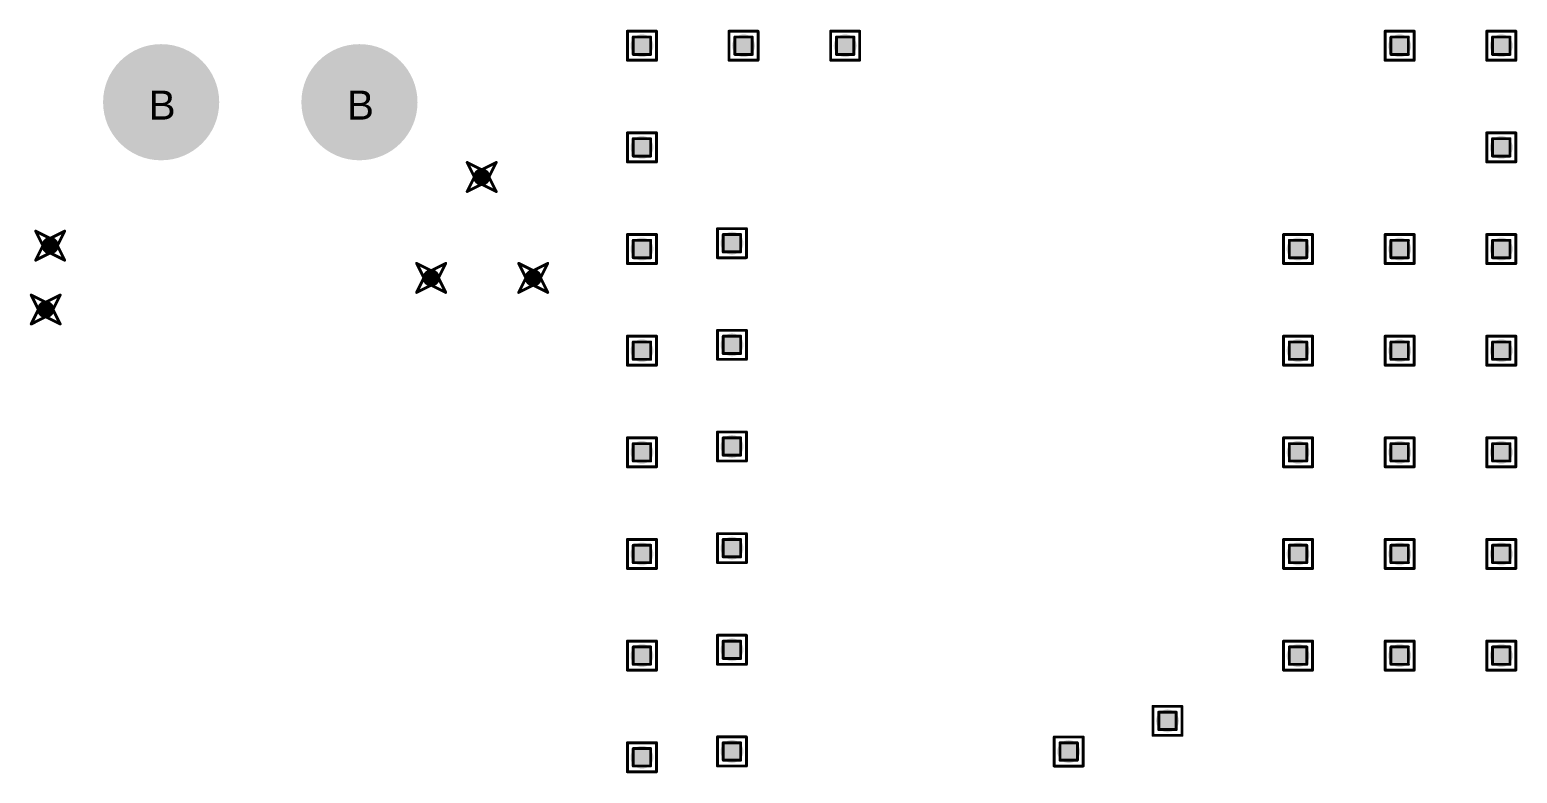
# Model space of a CAD drawing. Header units: millimetres. Extents: x -25 to 478, y -31 to 252.
# Drawn here: x 121.04 to 147.07, y 88.87 to 101.88 of the extents above; entities that cross this region are included whole.
import ezdxf

# ---------------------------------------------------------------- set-up
doc = ezdxf.new("R2010")
doc.units = ezdxf.units.MM
for name, color, linetype in [('DrillDrawing', 1, 'Continuous'), ('MultiLayer', 9, 'Continuous'), ('PadHoleLayer', 156, 'Continuous'), ('ViaHoleLayer', 16, 'Continuous')]:
    doc.layers.add(name, color=color, linetype=linetype)
doc.styles.add('Arial', font='', dxfattribs={"height": 0.2})
doc.styles.get('Arial').set_extended_font_data('Arial')

# ---------------------------------------------------------------- blocks, each defined once
blk = doc.blocks.new('KEYSTONE5002_967')
at = {"layer": 'MultiLayer'}
h = blk.add_hatch(color=9, dxfattribs=at)
edge = h.paths.add_edge_path()
edge.add_arc((0, 0), 1.016, 0, 360)
at = {"layer": 'PadHoleLayer'}
h = blk.add_hatch(color=156, dxfattribs=at)
edge = h.paths.add_edge_path()
edge.add_arc((0, 0), 0.508, 0, 360)
blk = doc.blocks.new('KEYSTONE5002_983')
at = {"layer": 'MultiLayer'}
h = blk.add_hatch(color=9, dxfattribs=at)
edge = h.paths.add_edge_path()
edge.add_arc((0, 0), 1.016, 0, 360)
at = {"layer": 'PadHoleLayer'}
h = blk.add_hatch(color=156, dxfattribs=at)
edge = h.paths.add_edge_path()
edge.add_arc((0, 0), 0.508, 0, 360)

msp = doc.modelspace()

# ---------------------------------------------------------------- hatches: boundary and pattern name
at = {"layer": 'ViaHoleLayer'}
h = msp.add_hatch(color=16, dxfattribs=at)
edge = h.paths.add_edge_path()
edge.add_arc((131.75, 101.596), 0.2, 0, 360)
h = msp.add_hatch(color=16, dxfattribs=at)
edge = h.paths.add_edge_path()
edge.add_arc((133.528, 101.596), 0.2, 0, 360)
h = msp.add_hatch(color=16, dxfattribs=at)
edge = h.paths.add_edge_path()
edge.add_arc((135.306, 101.596), 0.2, 0, 360)
h = msp.add_hatch(color=16, dxfattribs=at)
edge = h.paths.add_edge_path()
edge.add_arc((145.009, 101.596), 0.2, 0, 360)
h = msp.add_hatch(color=16, dxfattribs=at)
edge = h.paths.add_edge_path()
edge.add_arc((146.787, 101.596), 0.2, 0, 360)
h = msp.add_hatch(color=16, dxfattribs=at)
edge = h.paths.add_edge_path()
edge.add_arc((131.75, 99.818), 0.2, 0, 360)
h = msp.add_hatch(color=16, dxfattribs=at)
edge = h.paths.add_edge_path()
edge.add_arc((146.787, 99.818), 0.2, 0, 360)
h = msp.add_hatch(color=16, dxfattribs=at)
edge = h.paths.add_edge_path()
edge.add_arc((128.946, 99.3), 0.15, 0, 360)
h = msp.add_hatch(color=16, dxfattribs=at)
edge = h.paths.add_edge_path()
edge.add_arc((121.395, 98.099), 0.15, 0, 360)
h = msp.add_hatch(color=16, dxfattribs=at)
edge = h.paths.add_edge_path()
edge.add_arc((131.75, 98.04), 0.2, 0, 360)
h = msp.add_hatch(color=16, dxfattribs=at)
edge = h.paths.add_edge_path()
edge.add_arc((133.325, 98.142), 0.2, 0, 360)
h = msp.add_hatch(color=16, dxfattribs=at)
edge = h.paths.add_edge_path()
edge.add_arc((143.231, 98.04), 0.2, 0, 360)
h = msp.add_hatch(color=16, dxfattribs=at)
edge = h.paths.add_edge_path()
edge.add_arc((145.009, 98.04), 0.2, 0, 360)
h = msp.add_hatch(color=16, dxfattribs=at)
edge = h.paths.add_edge_path()
edge.add_arc((146.787, 98.04), 0.2, 0, 360)
h = msp.add_hatch(color=16, dxfattribs=at)
edge = h.paths.add_edge_path()
edge.add_arc((128.062, 97.535), 0.15, 0, 360)
h = msp.add_hatch(color=16, dxfattribs=at)
edge = h.paths.add_edge_path()
edge.add_arc((129.848, 97.535), 0.15, 0, 360)
h = msp.add_hatch(color=16, dxfattribs=at)
edge = h.paths.add_edge_path()
edge.add_arc((121.317, 96.982), 0.15, 0, 360)
h = msp.add_hatch(color=16, dxfattribs=at)
edge = h.paths.add_edge_path()
edge.add_arc((131.75, 96.262), 0.2, 0, 360)
h = msp.add_hatch(color=16, dxfattribs=at)
edge = h.paths.add_edge_path()
edge.add_arc((133.325, 96.364), 0.2, 0, 360)
h = msp.add_hatch(color=16, dxfattribs=at)
edge = h.paths.add_edge_path()
edge.add_arc((143.231, 96.262), 0.2, 0, 360)
h = msp.add_hatch(color=16, dxfattribs=at)
edge = h.paths.add_edge_path()
edge.add_arc((145.009, 96.262), 0.2, 0, 360)
h = msp.add_hatch(color=16, dxfattribs=at)
edge = h.paths.add_edge_path()
edge.add_arc((146.787, 96.262), 0.2, 0, 360)
h = msp.add_hatch(color=16, dxfattribs=at)
edge = h.paths.add_edge_path()
edge.add_arc((133.325, 94.586), 0.2, 0, 360)
h = msp.add_hatch(color=16, dxfattribs=at)
edge = h.paths.add_edge_path()
edge.add_arc((131.75, 94.484), 0.2, 0, 360)
h = msp.add_hatch(color=16, dxfattribs=at)
edge = h.paths.add_edge_path()
edge.add_arc((143.231, 94.484), 0.2, 0, 360)
h = msp.add_hatch(color=16, dxfattribs=at)
edge = h.paths.add_edge_path()
edge.add_arc((145.009, 94.484), 0.2, 0, 360)
h = msp.add_hatch(color=16, dxfattribs=at)
edge = h.paths.add_edge_path()
edge.add_arc((146.787, 94.484), 0.2, 0, 360)
h = msp.add_hatch(color=16, dxfattribs=at)
edge = h.paths.add_edge_path()
edge.add_arc((133.325, 92.808), 0.2, 0, 360)
h = msp.add_hatch(color=16, dxfattribs=at)
edge = h.paths.add_edge_path()
edge.add_arc((131.75, 92.706), 0.2, 0, 360)
h = msp.add_hatch(color=16, dxfattribs=at)
edge = h.paths.add_edge_path()
edge.add_arc((143.231, 92.706), 0.2, 0, 360)
h = msp.add_hatch(color=16, dxfattribs=at)
edge = h.paths.add_edge_path()
edge.add_arc((145.009, 92.706), 0.2, 0, 360)
h = msp.add_hatch(color=16, dxfattribs=at)
edge = h.paths.add_edge_path()
edge.add_arc((146.787, 92.706), 0.2, 0, 360)
h = msp.add_hatch(color=16, dxfattribs=at)
edge = h.paths.add_edge_path()
edge.add_arc((131.75, 90.928), 0.2, 0, 360)
h = msp.add_hatch(color=16, dxfattribs=at)
edge = h.paths.add_edge_path()
edge.add_arc((133.325, 91.03), 0.2, 0, 360)
h = msp.add_hatch(color=16, dxfattribs=at)
edge = h.paths.add_edge_path()
edge.add_arc((143.231, 90.928), 0.2, 0, 360)
h = msp.add_hatch(color=16, dxfattribs=at)
edge = h.paths.add_edge_path()
edge.add_arc((145.009, 90.928), 0.2, 0, 360)
h = msp.add_hatch(color=16, dxfattribs=at)
edge = h.paths.add_edge_path()
edge.add_arc((146.787, 90.928), 0.2, 0, 360)
h = msp.add_hatch(color=16, dxfattribs=at)
edge = h.paths.add_edge_path()
edge.add_arc((140.946, 89.787), 0.2, 0, 360)
h = msp.add_hatch(color=16, dxfattribs=at)
edge = h.paths.add_edge_path()
edge.add_arc((131.75, 89.15), 0.2, 0, 360)
h = msp.add_hatch(color=16, dxfattribs=at)
edge = h.paths.add_edge_path()
edge.add_arc((133.325, 89.252), 0.2, 0, 360)
h = msp.add_hatch(color=16, dxfattribs=at)
edge = h.paths.add_edge_path()
edge.add_arc((139.217, 89.25), 0.2, 0, 360)

# ---------------------------------------------------------------- linework, layer by layer
at = {"layer": 'DrillDrawing', "const_width": 0.0508}
for points in [[(131.496, 101.85), (132.004, 101.85)], [(131.496, 101.342), (131.496, 101.85)], [(131.597, 101.748), (131.902, 101.748)], [(131.597, 101.444), (131.597, 101.748)], [(131.902, 101.444), (131.902, 101.748)], [(132.004, 101.342), (132.004, 101.85)], [(133.274, 101.85), (133.782, 101.85)], [(133.274, 101.342), (133.274, 101.85)], [(133.375, 101.748), (133.68, 101.748)], [(133.375, 101.444), (133.375, 101.748)], [(133.68, 101.444), (133.68, 101.748)], [(133.782, 101.342), (133.782, 101.85)], [(135.052, 101.85), (135.56, 101.85)], [(135.052, 101.342), (135.052, 101.85)], [(135.153, 101.748), (135.458, 101.748)], [(135.153, 101.444), (135.153, 101.748)], [(135.458, 101.444), (135.458, 101.748)], [(135.56, 101.342), (135.56, 101.85)], [(144.755, 101.85), (145.263, 101.85)], [(144.755, 101.342), (144.755, 101.85)], [(144.856, 101.748), (145.161, 101.748)], [(144.856, 101.444), (144.856, 101.748)], [(145.161, 101.444), (145.161, 101.748)], [(145.263, 101.342), (145.263, 101.85)], [(146.533, 101.85), (147.041, 101.85)], [(146.533, 101.342), (146.533, 101.85)], [(146.634, 101.748), (146.939, 101.748)], [(146.634, 101.444), (146.634, 101.748)], [(146.939, 101.444), (146.939, 101.748)], [(147.041, 101.342), (147.041, 101.85)], [(131.496, 101.342), (132.004, 101.342)], [(131.597, 101.444), (131.902, 101.444)], [(133.274, 101.342), (133.782, 101.342)], [(133.375, 101.444), (133.68, 101.444)], [(135.052, 101.342), (135.56, 101.342)], [(135.153, 101.444), (135.458, 101.444)], [(144.755, 101.342), (145.263, 101.342)], [(144.856, 101.444), (145.161, 101.444)], [(146.533, 101.342), (147.041, 101.342)], [(146.634, 101.444), (146.939, 101.444)], [(131.496, 100.072), (132.004, 100.072)], [(131.496, 99.564), (131.496, 100.072)], [(131.597, 99.97), (131.902, 99.97)], [(131.597, 99.666), (131.597, 99.97)], [(131.902, 99.666), (131.902, 99.97)], [(132.004, 99.564), (132.004, 100.072)], [(146.533, 100.072), (147.041, 100.072)], [(146.533, 99.564), (146.533, 100.072)], [(146.634, 99.97), (146.939, 99.97)], [(146.634, 99.666), (146.634, 99.97)], [(146.939, 99.666), (146.939, 99.97)], [(147.041, 99.564), (147.041, 100.072)], [(131.597, 99.666), (131.902, 99.666)], [(146.634, 99.666), (146.939, 99.666)], [(128.692, 99.554), (128.946, 99.427)], [(128.692, 99.554), (128.819, 99.3)], [(128.946, 99.427), (129.2, 99.554)], [(129.073, 99.3), (129.2, 99.554)], [(131.496, 99.564), (132.004, 99.564)], [(146.533, 99.564), (147.041, 99.564)], [(128.692, 99.046), (128.819, 99.3)], [(128.692, 99.046), (128.946, 99.173)], [(128.946, 99.173), (129.2, 99.046)], [(129.073, 99.3), (129.2, 99.046)], [(133.071, 98.396), (133.579, 98.396)], [(133.071, 97.888), (133.071, 98.396)], [(133.579, 97.888), (133.579, 98.396)], [(121.141, 98.353), (121.395, 98.226)], [(121.141, 98.353), (121.268, 98.099)], [(121.395, 98.226), (121.649, 98.353)], [(121.522, 98.099), (121.649, 98.353)], [(131.496, 98.294), (132.004, 98.294)], [(131.496, 97.786), (131.496, 98.294)], [(131.597, 98.192), (131.902, 98.192)], [(131.597, 97.888), (131.597, 98.192)], [(131.902, 97.888), (131.902, 98.192)], [(132.004, 97.786), (132.004, 98.294)], [(133.172, 98.294), (133.477, 98.294)], [(133.172, 97.989), (133.172, 98.294)], [(133.477, 97.989), (133.477, 98.294)], [(142.977, 98.294), (143.485, 98.294)], [(142.977, 97.786), (142.977, 98.294)], [(143.078, 98.192), (143.383, 98.192)], [(143.078, 97.888), (143.078, 98.192)], [(143.383, 97.888), (143.383, 98.192)], [(143.485, 97.786), (143.485, 98.294)], [(144.755, 98.294), (145.263, 98.294)], [(144.755, 97.786), (144.755, 98.294)], [(144.856, 98.192), (145.161, 98.192)], [(144.856, 97.888), (144.856, 98.192)], [(145.161, 97.888), (145.161, 98.192)], [(145.263, 97.786), (145.263, 98.294)], [(146.533, 98.294), (147.041, 98.294)], [(146.533, 97.786), (146.533, 98.294)], [(146.634, 98.192), (146.939, 98.192)], [(146.634, 97.888), (146.634, 98.192)], [(146.939, 97.888), (146.939, 98.192)], [(147.041, 97.786), (147.041, 98.294)], [(121.141, 97.845), (121.268, 98.099)], [(121.141, 97.845), (121.395, 97.972)], [(121.395, 97.972), (121.649, 97.845)], [(121.522, 98.099), (121.649, 97.845)], [(131.597, 97.888), (131.902, 97.888)], [(133.071, 97.888), (133.579, 97.888)], [(133.172, 97.989), (133.477, 97.989)], [(143.078, 97.888), (143.383, 97.888)], [(144.856, 97.888), (145.161, 97.888)], [(146.634, 97.888), (146.939, 97.888)], [(127.808, 97.789), (128.062, 97.662)], [(127.808, 97.789), (127.935, 97.535)], [(128.062, 97.662), (128.316, 97.789)], [(128.189, 97.535), (128.316, 97.789)], [(129.594, 97.789), (129.848, 97.662)], [(129.594, 97.789), (129.721, 97.535)], [(129.848, 97.662), (130.102, 97.789)], [(129.975, 97.535), (130.102, 97.789)], [(131.496, 97.786), (132.004, 97.786)], [(142.977, 97.786), (143.485, 97.786)], [(144.755, 97.786), (145.263, 97.786)], [(146.533, 97.786), (147.041, 97.786)], [(127.808, 97.281), (127.935, 97.535)], [(127.808, 97.281), (128.062, 97.408)], [(128.062, 97.408), (128.316, 97.281)], [(128.189, 97.535), (128.316, 97.281)], [(129.594, 97.281), (129.721, 97.535)], [(129.594, 97.281), (129.848, 97.408)], [(129.848, 97.408), (130.102, 97.281)], [(129.975, 97.535), (130.102, 97.281)], [(121.063, 97.236), (121.317, 97.109)], [(121.063, 97.236), (121.19, 96.982)], [(121.317, 97.109), (121.571, 97.236)], [(121.444, 96.982), (121.571, 97.236)], [(121.063, 96.728), (121.19, 96.982)], [(121.063, 96.728), (121.317, 96.855)], [(121.317, 96.855), (121.571, 96.728)], [(121.444, 96.982), (121.571, 96.728)], [(133.071, 96.618), (133.579, 96.618)], [(133.071, 96.11), (133.071, 96.618)], [(133.579, 96.11), (133.579, 96.618)], [(131.496, 96.516), (132.004, 96.516)], [(131.496, 96.008), (131.496, 96.516)], [(131.597, 96.414), (131.902, 96.414)], [(131.597, 96.11), (131.597, 96.414)], [(131.902, 96.11), (131.902, 96.414)], [(132.004, 96.008), (132.004, 96.516)], [(133.172, 96.516), (133.477, 96.516)], [(133.172, 96.211), (133.172, 96.516)], [(133.477, 96.211), (133.477, 96.516)], [(142.977, 96.516), (143.485, 96.516)], [(142.977, 96.008), (142.977, 96.516)], [(143.078, 96.414), (143.383, 96.414)], [(143.078, 96.11), (143.078, 96.414)], [(143.383, 96.11), (143.383, 96.414)], [(143.485, 96.008), (143.485, 96.516)], [(144.755, 96.516), (145.263, 96.516)], [(144.755, 96.008), (144.755, 96.516)], [(144.856, 96.414), (145.161, 96.414)], [(144.856, 96.11), (144.856, 96.414)], [(145.161, 96.11), (145.161, 96.414)], [(145.263, 96.008), (145.263, 96.516)], [(146.533, 96.516), (147.041, 96.516)], [(146.533, 96.008), (146.533, 96.516)], [(146.634, 96.414), (146.939, 96.414)], [(146.634, 96.11), (146.634, 96.414)], [(146.939, 96.11), (146.939, 96.414)], [(147.041, 96.008), (147.041, 96.516)], [(131.597, 96.11), (131.902, 96.11)], [(133.071, 96.11), (133.579, 96.11)], [(133.172, 96.211), (133.477, 96.211)], [(143.078, 96.11), (143.383, 96.11)], [(144.856, 96.11), (145.161, 96.11)], [(146.634, 96.11), (146.939, 96.11)], [(131.496, 96.008), (132.004, 96.008)], [(142.977, 96.008), (143.485, 96.008)], [(144.755, 96.008), (145.263, 96.008)], [(146.533, 96.008), (147.041, 96.008)], [(131.496, 94.738), (132.004, 94.738)], [(131.496, 94.23), (131.496, 94.738)], [(132.004, 94.23), (132.004, 94.738)], [(133.071, 94.84), (133.579, 94.84)], [(133.071, 94.332), (133.071, 94.84)], [(133.172, 94.738), (133.477, 94.738)], [(133.172, 94.433), (133.172, 94.738)], [(133.477, 94.433), (133.477, 94.738)], [(133.579, 94.332), (133.579, 94.84)], [(142.977, 94.738), (143.485, 94.738)], [(142.977, 94.23), (142.977, 94.738)], [(143.485, 94.23), (143.485, 94.738)], [(144.755, 94.738), (145.263, 94.738)], [(144.755, 94.23), (144.755, 94.738)], [(145.263, 94.23), (145.263, 94.738)], [(146.533, 94.738), (147.041, 94.738)], [(146.533, 94.23), (146.533, 94.738)], [(147.041, 94.23), (147.041, 94.738)], [(131.597, 94.636), (131.902, 94.636)], [(131.597, 94.332), (131.597, 94.636)], [(131.902, 94.332), (131.902, 94.636)], [(143.078, 94.636), (143.383, 94.636)], [(143.078, 94.332), (143.078, 94.636)], [(143.383, 94.332), (143.383, 94.636)], [(144.856, 94.636), (145.161, 94.636)], [(144.856, 94.332), (144.856, 94.636)], [(145.161, 94.332), (145.161, 94.636)], [(146.634, 94.636), (146.939, 94.636)], [(146.634, 94.332), (146.634, 94.636)], [(146.939, 94.332), (146.939, 94.636)], [(131.496, 94.23), (132.004, 94.23)], [(131.597, 94.332), (131.902, 94.332)], [(133.071, 94.332), (133.579, 94.332)], [(133.172, 94.433), (133.477, 94.433)], [(142.977, 94.23), (143.485, 94.23)], [(143.078, 94.332), (143.383, 94.332)], [(144.755, 94.23), (145.263, 94.23)], [(144.856, 94.332), (145.161, 94.332)], [(146.533, 94.23), (147.041, 94.23)], [(146.634, 94.332), (146.939, 94.332)], [(131.496, 92.96), (132.004, 92.96)], [(131.496, 92.452), (131.496, 92.96)], [(132.004, 92.452), (132.004, 92.96)], [(133.071, 93.062), (133.579, 93.062)], [(133.071, 92.554), (133.071, 93.062)], [(133.172, 92.96), (133.477, 92.96)], [(133.172, 92.655), (133.172, 92.96)], [(133.477, 92.655), (133.477, 92.96)], [(133.579, 92.554), (133.579, 93.062)], [(142.977, 92.96), (143.485, 92.96)], [(142.977, 92.452), (142.977, 92.96)], [(143.485, 92.452), (143.485, 92.96)], [(144.755, 92.96), (145.263, 92.96)], [(144.755, 92.452), (144.755, 92.96)], [(145.263, 92.452), (145.263, 92.96)], [(146.533, 92.96), (147.041, 92.96)], [(146.533, 92.452), (146.533, 92.96)], [(147.041, 92.452), (147.041, 92.96)], [(131.597, 92.858), (131.902, 92.858)], [(131.597, 92.554), (131.597, 92.858)], [(131.902, 92.554), (131.902, 92.858)], [(133.172, 92.655), (133.477, 92.655)], [(143.078, 92.858), (143.383, 92.858)], [(143.078, 92.554), (143.078, 92.858)], [(143.383, 92.554), (143.383, 92.858)], [(144.856, 92.858), (145.161, 92.858)], [(144.856, 92.554), (144.856, 92.858)], [(145.161, 92.554), (145.161, 92.858)], [(146.634, 92.858), (146.939, 92.858)], [(146.634, 92.554), (146.634, 92.858)], [(146.939, 92.554), (146.939, 92.858)], [(131.496, 92.452), (132.004, 92.452)], [(131.597, 92.554), (131.902, 92.554)], [(133.071, 92.554), (133.579, 92.554)], [(142.977, 92.452), (143.485, 92.452)], [(143.078, 92.554), (143.383, 92.554)], [(144.755, 92.452), (145.263, 92.452)], [(144.856, 92.554), (145.161, 92.554)], [(146.533, 92.452), (147.041, 92.452)], [(146.634, 92.554), (146.939, 92.554)], [(131.496, 91.182), (132.004, 91.182)], [(131.496, 90.674), (131.496, 91.182)], [(131.597, 91.08), (131.902, 91.08)], [(131.597, 90.776), (131.597, 91.08)], [(131.902, 90.776), (131.902, 91.08)], [(132.004, 90.674), (132.004, 91.182)], [(133.071, 91.284), (133.579, 91.284)], [(133.071, 90.776), (133.071, 91.284)], [(133.172, 91.182), (133.477, 91.182)], [(133.172, 90.877), (133.172, 91.182)], [(133.477, 90.877), (133.477, 91.182)], [(133.579, 90.776), (133.579, 91.284)], [(142.977, 91.182), (143.485, 91.182)], [(142.977, 90.674), (142.977, 91.182)], [(143.078, 91.08), (143.383, 91.08)], [(143.078, 90.776), (143.078, 91.08)], [(143.383, 90.776), (143.383, 91.08)], [(143.485, 90.674), (143.485, 91.182)], [(144.755, 91.182), (145.263, 91.182)], [(144.755, 90.674), (144.755, 91.182)], [(144.856, 91.08), (145.161, 91.08)], [(144.856, 90.776), (144.856, 91.08)], [(145.161, 90.776), (145.161, 91.08)], [(145.263, 90.674), (145.263, 91.182)], [(146.533, 91.182), (147.041, 91.182)], [(146.533, 90.674), (146.533, 91.182)], [(146.634, 91.08), (146.939, 91.08)], [(146.634, 90.776), (146.634, 91.08)], [(146.939, 90.776), (146.939, 91.08)], [(147.041, 90.674), (147.041, 91.182)], [(133.172, 90.877), (133.477, 90.877)], [(131.496, 90.674), (132.004, 90.674)], [(131.597, 90.776), (131.902, 90.776)], [(133.071, 90.776), (133.579, 90.776)], [(142.977, 90.674), (143.485, 90.674)], [(143.078, 90.776), (143.383, 90.776)], [(144.755, 90.674), (145.263, 90.674)], [(144.856, 90.776), (145.161, 90.776)], [(146.533, 90.674), (147.041, 90.674)], [(146.634, 90.776), (146.939, 90.776)], [(140.692, 90.041), (141.2, 90.041)], [(140.692, 89.533), (140.692, 90.041)], [(141.2, 89.533), (141.2, 90.041)], [(140.793, 89.939), (141.098, 89.939)], [(140.793, 89.635), (140.793, 89.939)], [(141.098, 89.635), (141.098, 89.939)], [(140.692, 89.533), (141.2, 89.533)], [(140.793, 89.635), (141.098, 89.635)], [(131.496, 89.404), (132.004, 89.404)], [(131.496, 88.896), (131.496, 89.404)], [(131.597, 89.302), (131.902, 89.302)], [(131.597, 88.998), (131.597, 89.302)], [(131.902, 88.998), (131.902, 89.302)], [(132.004, 88.896), (132.004, 89.404)], [(133.071, 89.506), (133.579, 89.506)], [(133.071, 88.998), (133.071, 89.506)], [(133.172, 89.404), (133.477, 89.404)], [(133.172, 89.099), (133.172, 89.404)], [(133.477, 89.099), (133.477, 89.404)], [(133.579, 88.998), (133.579, 89.506)], [(138.963, 89.504), (139.471, 89.504)], [(138.963, 88.996), (138.963, 89.504)], [(139.065, 89.403), (139.37, 89.403)], [(139.065, 89.098), (139.065, 89.403)], [(139.37, 89.098), (139.37, 89.403)], [(139.471, 88.996), (139.471, 89.504)], [(131.597, 88.998), (131.902, 88.998)], [(133.071, 88.998), (133.579, 88.998)], [(133.172, 89.099), (133.477, 89.099)], [(138.963, 88.996), (139.471, 88.996)], [(139.065, 89.098), (139.37, 89.098)], [(131.496, 88.896), (132.004, 88.896)]]:
    msp.add_lwpolyline(points, dxfattribs=at)
at = {"layer": 'DrillDrawing', "const_width": 0.0254}
for points in [[(131.483, 101.85, 1), (131.508, 101.85, 1)], [(131.483, 101.85, 1), (131.508, 101.85, 1)], [(131.585, 101.748, 1), (131.61, 101.748, 1)], [(131.585, 101.748, 1), (131.61, 101.748, 1)], [(131.889, 101.748, 1), (131.915, 101.748, 1)], [(131.889, 101.748, 1), (131.915, 101.748, 1)], [(131.991, 101.85, 1), (132.017, 101.85, 1)], [(131.991, 101.85, 1), (132.017, 101.85, 1)], [(133.261, 101.85, 1), (133.286, 101.85, 1)], [(133.261, 101.85, 1), (133.286, 101.85, 1)], [(133.363, 101.748, 1), (133.388, 101.748, 1)], [(133.363, 101.748, 1), (133.388, 101.748, 1)], [(133.667, 101.748, 1), (133.693, 101.748, 1)], [(133.667, 101.748, 1), (133.693, 101.748, 1)], [(133.769, 101.85, 1), (133.794, 101.85, 1)], [(133.769, 101.85, 1), (133.794, 101.85, 1)], [(135.039, 101.85, 1), (135.065, 101.85, 1)], [(135.039, 101.85, 1), (135.065, 101.85, 1)], [(135.141, 101.748, 1), (135.166, 101.748, 1)], [(135.141, 101.748, 1), (135.166, 101.748, 1)], [(135.446, 101.748, 1), (135.471, 101.748, 1)], [(135.446, 101.748, 1), (135.471, 101.748, 1)], [(135.547, 101.85, 1), (135.572, 101.85, 1)], [(135.547, 101.85, 1), (135.572, 101.85, 1)], [(144.742, 101.85, 1), (144.767, 101.85, 1)], [(144.742, 101.85, 1), (144.767, 101.85, 1)], [(144.844, 101.748, 1), (144.869, 101.748, 1)], [(144.844, 101.748, 1), (144.869, 101.748, 1)], [(145.148, 101.748, 1), (145.174, 101.748, 1)], [(145.148, 101.748, 1), (145.174, 101.748, 1)], [(145.25, 101.85, 1), (145.275, 101.85, 1)], [(145.25, 101.85, 1), (145.275, 101.85, 1)], [(146.52, 101.85, 1), (146.545, 101.85, 1)], [(146.52, 101.85, 1), (146.545, 101.85, 1)], [(146.621, 101.748, 1), (146.647, 101.748, 1)], [(146.621, 101.748, 1), (146.647, 101.748, 1)], [(146.926, 101.748, 1), (146.952, 101.748, 1)], [(146.926, 101.748, 1), (146.952, 101.748, 1)], [(147.028, 101.85, 1), (147.053, 101.85, 1)], [(147.028, 101.85, 1), (147.053, 101.85, 1)], [(131.483, 101.342, 1), (131.508, 101.342, 1)], [(131.483, 101.342, 1), (131.508, 101.342, 1)], [(131.585, 101.444, 1), (131.61, 101.444, 1)], [(131.585, 101.444, 1), (131.61, 101.444, 1)], [(131.889, 101.444, 1), (131.915, 101.444, 1)], [(131.889, 101.444, 1), (131.915, 101.444, 1)], [(131.991, 101.342, 1), (132.017, 101.342, 1)], [(131.991, 101.342, 1), (132.017, 101.342, 1)], [(133.261, 101.342, 1), (133.286, 101.342, 1)], [(133.261, 101.342, 1), (133.286, 101.342, 1)], [(133.363, 101.444, 1), (133.388, 101.444, 1)], [(133.363, 101.444, 1), (133.388, 101.444, 1)], [(133.667, 101.444, 1), (133.693, 101.444, 1)], [(133.667, 101.444, 1), (133.693, 101.444, 1)], [(133.769, 101.342, 1), (133.794, 101.342, 1)], [(133.769, 101.342, 1), (133.794, 101.342, 1)], [(135.039, 101.342, 1), (135.065, 101.342, 1)], [(135.039, 101.342, 1), (135.065, 101.342, 1)], [(135.141, 101.444, 1), (135.166, 101.444, 1)], [(135.141, 101.444, 1), (135.166, 101.444, 1)], [(135.446, 101.444, 1), (135.471, 101.444, 1)], [(135.446, 101.444, 1), (135.471, 101.444, 1)], [(135.547, 101.342, 1), (135.572, 101.342, 1)], [(135.547, 101.342, 1), (135.572, 101.342, 1)], [(144.742, 101.342, 1), (144.767, 101.342, 1)], [(144.742, 101.342, 1), (144.767, 101.342, 1)], [(144.844, 101.444, 1), (144.869, 101.444, 1)], [(144.844, 101.444, 1), (144.869, 101.444, 1)], [(145.148, 101.444, 1), (145.174, 101.444, 1)], [(145.148, 101.444, 1), (145.174, 101.444, 1)], [(145.25, 101.342, 1), (145.275, 101.342, 1)], [(145.25, 101.342, 1), (145.275, 101.342, 1)], [(146.52, 101.342, 1), (146.545, 101.342, 1)], [(146.52, 101.342, 1), (146.545, 101.342, 1)], [(146.621, 101.444, 1), (146.647, 101.444, 1)], [(146.621, 101.444, 1), (146.647, 101.444, 1)], [(146.926, 101.444, 1), (146.952, 101.444, 1)], [(146.926, 101.444, 1), (146.952, 101.444, 1)], [(147.028, 101.342, 1), (147.053, 101.342, 1)], [(147.028, 101.342, 1), (147.053, 101.342, 1)], [(131.483, 100.072, 1), (131.508, 100.072, 1)], [(131.483, 100.072, 1), (131.508, 100.072, 1)], [(131.585, 99.97, 1), (131.61, 99.97, 1)], [(131.585, 99.97, 1), (131.61, 99.97, 1)], [(131.889, 99.97, 1), (131.915, 99.97, 1)], [(131.889, 99.97, 1), (131.915, 99.97, 1)], [(131.991, 100.072, 1), (132.017, 100.072, 1)], [(131.991, 100.072, 1), (132.017, 100.072, 1)], [(146.52, 100.072, 1), (146.545, 100.072, 1)], [(146.52, 100.072, 1), (146.545, 100.072, 1)], [(146.621, 99.97, 1), (146.647, 99.97, 1)], [(146.621, 99.97, 1), (146.647, 99.97, 1)], [(146.926, 99.97, 1), (146.952, 99.97, 1)], [(146.926, 99.97, 1), (146.952, 99.97, 1)], [(147.028, 100.072, 1), (147.053, 100.072, 1)], [(147.028, 100.072, 1), (147.053, 100.072, 1)], [(131.585, 99.666, 1), (131.61, 99.666, 1)], [(131.585, 99.666, 1), (131.61, 99.666, 1)], [(131.889, 99.666, 1), (131.915, 99.666, 1)], [(131.889, 99.666, 1), (131.915, 99.666, 1)], [(146.621, 99.666, 1), (146.647, 99.666, 1)], [(146.621, 99.666, 1), (146.647, 99.666, 1)], [(146.926, 99.666, 1), (146.952, 99.666, 1)], [(146.926, 99.666, 1), (146.952, 99.666, 1)], [(128.679, 99.554, 1), (128.705, 99.554, 1)], [(128.679, 99.554, 1), (128.705, 99.554, 1)], [(128.933, 99.427, 1), (128.959, 99.427, 1)], [(128.933, 99.427, 1), (128.959, 99.427, 1)], [(129.187, 99.554, 1), (129.213, 99.554, 1)], [(129.187, 99.554, 1), (129.213, 99.554, 1)], [(131.483, 99.564, 1), (131.508, 99.564, 1)], [(131.483, 99.564, 1), (131.508, 99.564, 1)], [(131.991, 99.564, 1), (132.017, 99.564, 1)], [(131.991, 99.564, 1), (132.017, 99.564, 1)], [(146.52, 99.564, 1), (146.545, 99.564, 1)], [(146.52, 99.564, 1), (146.545, 99.564, 1)], [(147.028, 99.564, 1), (147.053, 99.564, 1)], [(147.028, 99.564, 1), (147.053, 99.564, 1)], [(128.806, 99.3, 1), (128.832, 99.3, 1)], [(128.806, 99.3, 1), (128.832, 99.3, 1)], [(128.933, 99.173, 1), (128.959, 99.173, 1)], [(128.933, 99.173, 1), (128.959, 99.173, 1)], [(129.06, 99.3, 1), (129.086, 99.3, 1)], [(129.06, 99.3, 1), (129.086, 99.3, 1)], [(128.679, 99.046, 1), (128.705, 99.046, 1)], [(128.679, 99.046, 1), (128.705, 99.046, 1)], [(129.187, 99.046, 1), (129.213, 99.046, 1)], [(129.187, 99.046, 1), (129.213, 99.046, 1)], [(133.058, 98.396, 1), (133.083, 98.396, 1)], [(133.058, 98.396, 1), (133.083, 98.396, 1)], [(133.566, 98.396, 1), (133.591, 98.396, 1)], [(133.566, 98.396, 1), (133.591, 98.396, 1)], [(121.128, 98.353, 1), (121.153, 98.353, 1)], [(121.128, 98.353, 1), (121.153, 98.353, 1)], [(121.382, 98.226, 1), (121.407, 98.226, 1)], [(121.382, 98.226, 1), (121.407, 98.226, 1)], [(121.636, 98.353, 1), (121.661, 98.353, 1)], [(121.636, 98.353, 1), (121.661, 98.353, 1)], [(131.483, 98.294, 1), (131.508, 98.294, 1)], [(131.483, 98.294, 1), (131.508, 98.294, 1)], [(131.585, 98.192, 1), (131.61, 98.192, 1)], [(131.585, 98.192, 1), (131.61, 98.192, 1)], [(131.889, 98.192, 1), (131.915, 98.192, 1)], [(131.889, 98.192, 1), (131.915, 98.192, 1)], [(131.991, 98.294, 1), (132.017, 98.294, 1)], [(131.991, 98.294, 1), (132.017, 98.294, 1)], [(133.16, 98.294, 1), (133.185, 98.294, 1)], [(133.16, 98.294, 1), (133.185, 98.294, 1)], [(133.464, 98.294, 1), (133.49, 98.294, 1)], [(133.464, 98.294, 1), (133.49, 98.294, 1)], [(142.964, 98.294, 1), (142.989, 98.294, 1)], [(142.964, 98.294, 1), (142.989, 98.294, 1)], [(143.065, 98.192, 1), (143.091, 98.192, 1)], [(143.065, 98.192, 1), (143.091, 98.192, 1)], [(143.37, 98.192, 1), (143.396, 98.192, 1)], [(143.37, 98.192, 1), (143.396, 98.192, 1)], [(143.472, 98.294, 1), (143.497, 98.294, 1)], [(143.472, 98.294, 1), (143.497, 98.294, 1)], [(144.742, 98.294, 1), (144.767, 98.294, 1)], [(144.742, 98.294, 1), (144.767, 98.294, 1)], [(144.844, 98.192, 1), (144.869, 98.192, 1)], [(144.844, 98.192, 1), (144.869, 98.192, 1)], [(145.148, 98.192, 1), (145.174, 98.192, 1)], [(145.148, 98.192, 1), (145.174, 98.192, 1)], [(145.25, 98.294, 1), (145.275, 98.294, 1)], [(145.25, 98.294, 1), (145.275, 98.294, 1)], [(146.52, 98.294, 1), (146.545, 98.294, 1)], [(146.52, 98.294, 1), (146.545, 98.294, 1)], [(146.621, 98.192, 1), (146.647, 98.192, 1)], [(146.621, 98.192, 1), (146.647, 98.192, 1)], [(146.926, 98.192, 1), (146.952, 98.192, 1)], [(146.926, 98.192, 1), (146.952, 98.192, 1)], [(147.028, 98.294, 1), (147.053, 98.294, 1)], [(147.028, 98.294, 1), (147.053, 98.294, 1)], [(121.128, 97.845, 1), (121.153, 97.845, 1)], [(121.128, 97.845, 1), (121.153, 97.845, 1)], [(121.255, 98.099, 1), (121.28, 98.099, 1)], [(121.255, 98.099, 1), (121.28, 98.099, 1)], [(121.382, 97.972, 1), (121.407, 97.972, 1)], [(121.382, 97.972, 1), (121.407, 97.972, 1)], [(121.509, 98.099, 1), (121.534, 98.099, 1)], [(121.509, 98.099, 1), (121.534, 98.099, 1)], [(121.636, 97.845, 1), (121.661, 97.845, 1)], [(121.636, 97.845, 1), (121.661, 97.845, 1)], [(131.585, 97.888, 1), (131.61, 97.888, 1)], [(131.585, 97.888, 1), (131.61, 97.888, 1)], [(131.889, 97.888, 1), (131.915, 97.888, 1)], [(131.889, 97.888, 1), (131.915, 97.888, 1)], [(133.058, 97.888, 1), (133.083, 97.888, 1)], [(133.058, 97.888, 1), (133.083, 97.888, 1)], [(133.16, 97.989, 1), (133.185, 97.989, 1)], [(133.16, 97.989, 1), (133.185, 97.989, 1)], [(133.464, 97.989, 1), (133.49, 97.989, 1)], [(133.464, 97.989, 1), (133.49, 97.989, 1)], [(133.566, 97.888, 1), (133.591, 97.888, 1)], [(133.566, 97.888, 1), (133.591, 97.888, 1)], [(143.065, 97.888, 1), (143.091, 97.888, 1)], [(143.065, 97.888, 1), (143.091, 97.888, 1)], [(143.37, 97.888, 1), (143.396, 97.888, 1)], [(143.37, 97.888, 1), (143.396, 97.888, 1)], [(144.844, 97.888, 1), (144.869, 97.888, 1)], [(144.844, 97.888, 1), (144.869, 97.888, 1)], [(145.148, 97.888, 1), (145.174, 97.888, 1)], [(145.148, 97.888, 1), (145.174, 97.888, 1)], [(146.621, 97.888, 1), (146.647, 97.888, 1)], [(146.621, 97.888, 1), (146.647, 97.888, 1)], [(146.926, 97.888, 1), (146.952, 97.888, 1)], [(146.926, 97.888, 1), (146.952, 97.888, 1)], [(127.795, 97.789, 1), (127.821, 97.789, 1)], [(127.795, 97.789, 1), (127.821, 97.789, 1)], [(128.049, 97.662, 1), (128.075, 97.662, 1)], [(128.049, 97.662, 1), (128.075, 97.662, 1)], [(128.303, 97.789, 1), (128.329, 97.789, 1)], [(128.303, 97.789, 1), (128.329, 97.789, 1)], [(129.581, 97.789, 1), (129.606, 97.789, 1)], [(129.581, 97.789, 1), (129.606, 97.789, 1)], [(129.835, 97.662, 1), (129.86, 97.662, 1)], [(129.835, 97.662, 1), (129.86, 97.662, 1)], [(130.089, 97.789, 1), (130.114, 97.789, 1)], [(130.089, 97.789, 1), (130.114, 97.789, 1)], [(131.483, 97.786, 1), (131.508, 97.786, 1)], [(131.483, 97.786, 1), (131.508, 97.786, 1)], [(131.991, 97.786, 1), (132.017, 97.786, 1)], [(131.991, 97.786, 1), (132.017, 97.786, 1)], [(142.964, 97.786, 1), (142.989, 97.786, 1)], [(142.964, 97.786, 1), (142.989, 97.786, 1)], [(143.472, 97.786, 1), (143.497, 97.786, 1)], [(143.472, 97.786, 1), (143.497, 97.786, 1)], [(144.742, 97.786, 1), (144.767, 97.786, 1)], [(144.742, 97.786, 1), (144.767, 97.786, 1)], [(145.25, 97.786, 1), (145.275, 97.786, 1)], [(145.25, 97.786, 1), (145.275, 97.786, 1)], [(146.52, 97.786, 1), (146.545, 97.786, 1)], [(146.52, 97.786, 1), (146.545, 97.786, 1)], [(147.028, 97.786, 1), (147.053, 97.786, 1)], [(147.028, 97.786, 1), (147.053, 97.786, 1)], [(127.922, 97.535, 1), (127.948, 97.535, 1)], [(127.922, 97.535, 1), (127.948, 97.535, 1)], [(128.049, 97.408, 1), (128.075, 97.408, 1)], [(128.049, 97.408, 1), (128.075, 97.408, 1)], [(128.176, 97.535, 1), (128.202, 97.535, 1)], [(128.176, 97.535, 1), (128.202, 97.535, 1)], [(129.708, 97.535, 1), (129.733, 97.535, 1)], [(129.708, 97.535, 1), (129.733, 97.535, 1)], [(129.835, 97.408, 1), (129.86, 97.408, 1)], [(129.835, 97.408, 1), (129.86, 97.408, 1)], [(129.962, 97.535, 1), (129.987, 97.535, 1)], [(129.962, 97.535, 1), (129.987, 97.535, 1)], [(121.051, 97.236, 1), (121.076, 97.236, 1)], [(121.051, 97.236, 1), (121.076, 97.236, 1)], [(121.305, 97.109, 1), (121.33, 97.109, 1)], [(121.305, 97.109, 1), (121.33, 97.109, 1)], [(121.559, 97.236, 1), (121.584, 97.236, 1)], [(121.559, 97.236, 1), (121.584, 97.236, 1)], [(127.795, 97.281, 1), (127.821, 97.281, 1)], [(127.795, 97.281, 1), (127.821, 97.281, 1)], [(128.303, 97.281, 1), (128.329, 97.281, 1)], [(128.303, 97.281, 1), (128.329, 97.281, 1)], [(129.581, 97.281, 1), (129.606, 97.281, 1)], [(129.581, 97.281, 1), (129.606, 97.281, 1)], [(130.089, 97.281, 1), (130.114, 97.281, 1)], [(130.089, 97.281, 1), (130.114, 97.281, 1)], [(121.178, 96.982, 1), (121.203, 96.982, 1)], [(121.178, 96.982, 1), (121.203, 96.982, 1)], [(121.305, 96.855, 1), (121.33, 96.855, 1)], [(121.305, 96.855, 1), (121.33, 96.855, 1)], [(121.432, 96.982, 1), (121.457, 96.982, 1)], [(121.432, 96.982, 1), (121.457, 96.982, 1)], [(121.051, 96.728, 1), (121.076, 96.728, 1)], [(121.051, 96.728, 1), (121.076, 96.728, 1)], [(121.559, 96.728, 1), (121.584, 96.728, 1)], [(121.559, 96.728, 1), (121.584, 96.728, 1)], [(133.058, 96.618, 1), (133.083, 96.618, 1)], [(133.058, 96.618, 1), (133.083, 96.618, 1)], [(133.566, 96.618, 1), (133.591, 96.618, 1)], [(133.566, 96.618, 1), (133.591, 96.618, 1)], [(131.483, 96.516, 1), (131.508, 96.516, 1)], [(131.483, 96.516, 1), (131.508, 96.516, 1)], [(131.585, 96.414, 1), (131.61, 96.414, 1)], [(131.585, 96.414, 1), (131.61, 96.414, 1)], [(131.889, 96.414, 1), (131.915, 96.414, 1)], [(131.889, 96.414, 1), (131.915, 96.414, 1)], [(131.991, 96.516, 1), (132.017, 96.516, 1)], [(131.991, 96.516, 1), (132.017, 96.516, 1)], [(133.16, 96.516, 1), (133.185, 96.516, 1)], [(133.16, 96.516, 1), (133.185, 96.516, 1)], [(133.464, 96.516, 1), (133.49, 96.516, 1)], [(133.464, 96.516, 1), (133.49, 96.516, 1)], [(142.964, 96.516, 1), (142.989, 96.516, 1)], [(142.964, 96.516, 1), (142.989, 96.516, 1)], [(143.065, 96.414, 1), (143.091, 96.414, 1)], [(143.065, 96.414, 1), (143.091, 96.414, 1)], [(143.37, 96.414, 1), (143.396, 96.414, 1)], [(143.37, 96.414, 1), (143.396, 96.414, 1)], [(143.472, 96.516, 1), (143.497, 96.516, 1)], [(143.472, 96.516, 1), (143.497, 96.516, 1)], [(144.742, 96.516, 1), (144.767, 96.516, 1)], [(144.742, 96.516, 1), (144.767, 96.516, 1)], [(144.844, 96.414, 1), (144.869, 96.414, 1)], [(144.844, 96.414, 1), (144.869, 96.414, 1)], [(145.148, 96.414, 1), (145.174, 96.414, 1)], [(145.148, 96.414, 1), (145.174, 96.414, 1)], [(145.25, 96.516, 1), (145.275, 96.516, 1)], [(145.25, 96.516, 1), (145.275, 96.516, 1)], [(146.52, 96.516, 1), (146.545, 96.516, 1)], [(146.52, 96.516, 1), (146.545, 96.516, 1)], [(146.621, 96.414, 1), (146.647, 96.414, 1)], [(146.621, 96.414, 1), (146.647, 96.414, 1)], [(146.926, 96.414, 1), (146.952, 96.414, 1)], [(146.926, 96.414, 1), (146.952, 96.414, 1)], [(147.028, 96.516, 1), (147.053, 96.516, 1)], [(147.028, 96.516, 1), (147.053, 96.516, 1)], [(131.585, 96.11, 1), (131.61, 96.11, 1)], [(131.585, 96.11, 1), (131.61, 96.11, 1)], [(131.889, 96.11, 1), (131.915, 96.11, 1)], [(131.889, 96.11, 1), (131.915, 96.11, 1)], [(133.058, 96.11, 1), (133.083, 96.11, 1)], [(133.058, 96.11, 1), (133.083, 96.11, 1)], [(133.16, 96.211, 1), (133.185, 96.211, 1)], [(133.16, 96.211, 1), (133.185, 96.211, 1)], [(133.464, 96.211, 1), (133.49, 96.211, 1)], [(133.464, 96.211, 1), (133.49, 96.211, 1)], [(133.566, 96.11, 1), (133.591, 96.11, 1)], [(133.566, 96.11, 1), (133.591, 96.11, 1)], [(143.065, 96.11, 1), (143.091, 96.11, 1)], [(143.065, 96.11, 1), (143.091, 96.11, 1)], [(143.37, 96.11, 1), (143.396, 96.11, 1)], [(143.37, 96.11, 1), (143.396, 96.11, 1)], [(144.844, 96.11, 1), (144.869, 96.11, 1)], [(144.844, 96.11, 1), (144.869, 96.11, 1)], [(145.148, 96.11, 1), (145.174, 96.11, 1)], [(145.148, 96.11, 1), (145.174, 96.11, 1)], [(146.621, 96.11, 1), (146.647, 96.11, 1)], [(146.621, 96.11, 1), (146.647, 96.11, 1)], [(146.926, 96.11, 1), (146.952, 96.11, 1)], [(146.926, 96.11, 1), (146.952, 96.11, 1)], [(131.483, 96.008, 1), (131.508, 96.008, 1)], [(131.483, 96.008, 1), (131.508, 96.008, 1)], [(131.991, 96.008, 1), (132.017, 96.008, 1)], [(131.991, 96.008, 1), (132.017, 96.008, 1)], [(142.964, 96.008, 1), (142.989, 96.008, 1)], [(142.964, 96.008, 1), (142.989, 96.008, 1)], [(143.472, 96.008, 1), (143.497, 96.008, 1)], [(143.472, 96.008, 1), (143.497, 96.008, 1)], [(144.742, 96.008, 1), (144.767, 96.008, 1)], [(144.742, 96.008, 1), (144.767, 96.008, 1)], [(145.25, 96.008, 1), (145.275, 96.008, 1)], [(145.25, 96.008, 1), (145.275, 96.008, 1)], [(146.52, 96.008, 1), (146.545, 96.008, 1)], [(146.52, 96.008, 1), (146.545, 96.008, 1)], [(147.028, 96.008, 1), (147.053, 96.008, 1)], [(147.028, 96.008, 1), (147.053, 96.008, 1)], [(131.483, 94.738, 1), (131.508, 94.738, 1)], [(131.483, 94.738, 1), (131.508, 94.738, 1)], [(131.991, 94.738, 1), (132.017, 94.738, 1)], [(131.991, 94.738, 1), (132.017, 94.738, 1)], [(133.058, 94.84, 1), (133.083, 94.84, 1)], [(133.058, 94.84, 1), (133.083, 94.84, 1)], [(133.16, 94.738, 1), (133.185, 94.738, 1)], [(133.16, 94.738, 1), (133.185, 94.738, 1)], [(133.464, 94.738, 1), (133.49, 94.738, 1)], [(133.464, 94.738, 1), (133.49, 94.738, 1)], [(133.566, 94.84, 1), (133.591, 94.84, 1)], [(133.566, 94.84, 1), (133.591, 94.84, 1)], [(142.964, 94.738, 1), (142.989, 94.738, 1)], [(142.964, 94.738, 1), (142.989, 94.738, 1)], [(143.472, 94.738, 1), (143.497, 94.738, 1)], [(143.472, 94.738, 1), (143.497, 94.738, 1)], [(144.742, 94.738, 1), (144.767, 94.738, 1)], [(144.742, 94.738, 1), (144.767, 94.738, 1)], [(145.25, 94.738, 1), (145.275, 94.738, 1)], [(145.25, 94.738, 1), (145.275, 94.738, 1)], [(146.52, 94.738, 1), (146.545, 94.738, 1)], [(146.52, 94.738, 1), (146.545, 94.738, 1)], [(147.028, 94.738, 1), (147.053, 94.738, 1)], [(147.028, 94.738, 1), (147.053, 94.738, 1)], [(131.585, 94.636, 1), (131.61, 94.636, 1)], [(131.585, 94.636, 1), (131.61, 94.636, 1)], [(131.889, 94.636, 1), (131.915, 94.636, 1)], [(131.889, 94.636, 1), (131.915, 94.636, 1)], [(143.065, 94.636, 1), (143.091, 94.636, 1)], [(143.065, 94.636, 1), (143.091, 94.636, 1)], [(143.37, 94.636, 1), (143.396, 94.636, 1)], [(143.37, 94.636, 1), (143.396, 94.636, 1)], [(144.844, 94.636, 1), (144.869, 94.636, 1)], [(144.844, 94.636, 1), (144.869, 94.636, 1)], [(145.148, 94.636, 1), (145.174, 94.636, 1)], [(145.148, 94.636, 1), (145.174, 94.636, 1)], [(146.621, 94.636, 1), (146.647, 94.636, 1)], [(146.621, 94.636, 1), (146.647, 94.636, 1)], [(146.926, 94.636, 1), (146.952, 94.636, 1)], [(146.926, 94.636, 1), (146.952, 94.636, 1)], [(131.483, 94.23, 1), (131.508, 94.23, 1)], [(131.483, 94.23, 1), (131.508, 94.23, 1)], [(131.585, 94.332, 1), (131.61, 94.332, 1)], [(131.585, 94.332, 1), (131.61, 94.332, 1)], [(131.889, 94.332, 1), (131.915, 94.332, 1)], [(131.889, 94.332, 1), (131.915, 94.332, 1)], [(131.991, 94.23, 1), (132.017, 94.23, 1)], [(131.991, 94.23, 1), (132.017, 94.23, 1)], [(133.058, 94.332, 1), (133.083, 94.332, 1)], [(133.058, 94.332, 1), (133.083, 94.332, 1)], [(133.16, 94.433, 1), (133.185, 94.433, 1)], [(133.16, 94.433, 1), (133.185, 94.433, 1)], [(133.464, 94.433, 1), (133.49, 94.433, 1)], [(133.464, 94.433, 1), (133.49, 94.433, 1)], [(133.566, 94.332, 1), (133.591, 94.332, 1)], [(133.566, 94.332, 1), (133.591, 94.332, 1)], [(142.964, 94.23, 1), (142.989, 94.23, 1)], [(142.964, 94.23, 1), (142.989, 94.23, 1)], [(143.065, 94.332, 1), (143.091, 94.332, 1)], [(143.065, 94.332, 1), (143.091, 94.332, 1)], [(143.37, 94.332, 1), (143.396, 94.332, 1)], [(143.37, 94.332, 1), (143.396, 94.332, 1)], [(143.472, 94.23, 1), (143.497, 94.23, 1)], [(143.472, 94.23, 1), (143.497, 94.23, 1)], [(144.742, 94.23, 1), (144.767, 94.23, 1)], [(144.742, 94.23, 1), (144.767, 94.23, 1)], [(144.844, 94.332, 1), (144.869, 94.332, 1)], [(144.844, 94.332, 1), (144.869, 94.332, 1)], [(145.148, 94.332, 1), (145.174, 94.332, 1)], [(145.148, 94.332, 1), (145.174, 94.332, 1)], [(145.25, 94.23, 1), (145.275, 94.23, 1)], [(145.25, 94.23, 1), (145.275, 94.23, 1)], [(146.52, 94.23, 1), (146.545, 94.23, 1)], [(146.52, 94.23, 1), (146.545, 94.23, 1)], [(146.621, 94.332, 1), (146.647, 94.332, 1)], [(146.621, 94.332, 1), (146.647, 94.332, 1)], [(146.926, 94.332, 1), (146.952, 94.332, 1)], [(146.926, 94.332, 1), (146.952, 94.332, 1)], [(147.028, 94.23, 1), (147.053, 94.23, 1)], [(147.028, 94.23, 1), (147.053, 94.23, 1)], [(131.483, 92.96, 1), (131.508, 92.96, 1)], [(131.483, 92.96, 1), (131.508, 92.96, 1)], [(131.991, 92.96, 1), (132.017, 92.96, 1)], [(131.991, 92.96, 1), (132.017, 92.96, 1)], [(133.058, 93.062, 1), (133.083, 93.062, 1)], [(133.058, 93.062, 1), (133.083, 93.062, 1)], [(133.16, 92.96, 1), (133.185, 92.96, 1)], [(133.16, 92.96, 1), (133.185, 92.96, 1)], [(133.464, 92.96, 1), (133.49, 92.96, 1)], [(133.464, 92.96, 1), (133.49, 92.96, 1)], [(133.566, 93.062, 1), (133.591, 93.062, 1)], [(133.566, 93.062, 1), (133.591, 93.062, 1)], [(142.964, 92.96, 1), (142.989, 92.96, 1)], [(142.964, 92.96, 1), (142.989, 92.96, 1)], [(143.472, 92.96, 1), (143.497, 92.96, 1)], [(143.472, 92.96, 1), (143.497, 92.96, 1)], [(144.742, 92.96, 1), (144.767, 92.96, 1)], [(144.742, 92.96, 1), (144.767, 92.96, 1)], [(145.25, 92.96, 1), (145.275, 92.96, 1)], [(145.25, 92.96, 1), (145.275, 92.96, 1)], [(146.52, 92.96, 1), (146.545, 92.96, 1)], [(146.52, 92.96, 1), (146.545, 92.96, 1)], [(147.028, 92.96, 1), (147.053, 92.96, 1)], [(147.028, 92.96, 1), (147.053, 92.96, 1)], [(131.585, 92.858, 1), (131.61, 92.858, 1)], [(131.585, 92.858, 1), (131.61, 92.858, 1)], [(131.889, 92.858, 1), (131.915, 92.858, 1)], [(131.889, 92.858, 1), (131.915, 92.858, 1)], [(133.16, 92.655, 1), (133.185, 92.655, 1)], [(133.16, 92.655, 1), (133.185, 92.655, 1)], [(133.464, 92.655, 1), (133.49, 92.655, 1)], [(133.464, 92.655, 1), (133.49, 92.655, 1)], [(143.065, 92.858, 1), (143.091, 92.858, 1)], [(143.065, 92.858, 1), (143.091, 92.858, 1)], [(143.37, 92.858, 1), (143.396, 92.858, 1)], [(143.37, 92.858, 1), (143.396, 92.858, 1)], [(144.844, 92.858, 1), (144.869, 92.858, 1)], [(144.844, 92.858, 1), (144.869, 92.858, 1)], [(145.148, 92.858, 1), (145.174, 92.858, 1)], [(145.148, 92.858, 1), (145.174, 92.858, 1)], [(146.621, 92.858, 1), (146.647, 92.858, 1)], [(146.621, 92.858, 1), (146.647, 92.858, 1)], [(146.926, 92.858, 1), (146.952, 92.858, 1)], [(146.926, 92.858, 1), (146.952, 92.858, 1)], [(131.483, 92.452, 1), (131.508, 92.452, 1)], [(131.483, 92.452, 1), (131.508, 92.452, 1)], [(131.585, 92.554, 1), (131.61, 92.554, 1)], [(131.585, 92.554, 1), (131.61, 92.554, 1)], [(131.889, 92.554, 1), (131.915, 92.554, 1)], [(131.889, 92.554, 1), (131.915, 92.554, 1)], [(131.991, 92.452, 1), (132.017, 92.452, 1)], [(131.991, 92.452, 1), (132.017, 92.452, 1)], [(133.058, 92.554, 1), (133.083, 92.554, 1)], [(133.058, 92.554, 1), (133.083, 92.554, 1)], [(133.566, 92.554, 1), (133.591, 92.554, 1)], [(133.566, 92.554, 1), (133.591, 92.554, 1)], [(142.964, 92.452, 1), (142.989, 92.452, 1)], [(142.964, 92.452, 1), (142.989, 92.452, 1)], [(143.065, 92.554, 1), (143.091, 92.554, 1)], [(143.065, 92.554, 1), (143.091, 92.554, 1)], [(143.37, 92.554, 1), (143.396, 92.554, 1)], [(143.37, 92.554, 1), (143.396, 92.554, 1)], [(143.472, 92.452, 1), (143.497, 92.452, 1)], [(143.472, 92.452, 1), (143.497, 92.452, 1)], [(144.742, 92.452, 1), (144.767, 92.452, 1)], [(144.742, 92.452, 1), (144.767, 92.452, 1)], [(144.844, 92.554, 1), (144.869, 92.554, 1)], [(144.844, 92.554, 1), (144.869, 92.554, 1)], [(145.148, 92.554, 1), (145.174, 92.554, 1)], [(145.148, 92.554, 1), (145.174, 92.554, 1)], [(145.25, 92.452, 1), (145.275, 92.452, 1)], [(145.25, 92.452, 1), (145.275, 92.452, 1)], [(146.52, 92.452, 1), (146.545, 92.452, 1)], [(146.52, 92.452, 1), (146.545, 92.452, 1)], [(146.621, 92.554, 1), (146.647, 92.554, 1)], [(146.621, 92.554, 1), (146.647, 92.554, 1)], [(146.926, 92.554, 1), (146.952, 92.554, 1)], [(146.926, 92.554, 1), (146.952, 92.554, 1)], [(147.028, 92.452, 1), (147.053, 92.452, 1)], [(147.028, 92.452, 1), (147.053, 92.452, 1)], [(131.483, 91.182, 1), (131.508, 91.182, 1)], [(131.483, 91.182, 1), (131.508, 91.182, 1)], [(131.585, 91.08, 1), (131.61, 91.08, 1)], [(131.585, 91.08, 1), (131.61, 91.08, 1)], [(131.889, 91.08, 1), (131.915, 91.08, 1)], [(131.889, 91.08, 1), (131.915, 91.08, 1)], [(131.991, 91.182, 1), (132.017, 91.182, 1)], [(131.991, 91.182, 1), (132.017, 91.182, 1)], [(133.058, 91.284, 1), (133.083, 91.284, 1)], [(133.058, 91.284, 1), (133.083, 91.284, 1)], [(133.16, 91.182, 1), (133.185, 91.182, 1)], [(133.16, 91.182, 1), (133.185, 91.182, 1)], [(133.464, 91.182, 1), (133.49, 91.182, 1)], [(133.464, 91.182, 1), (133.49, 91.182, 1)], [(133.566, 91.284, 1), (133.591, 91.284, 1)], [(133.566, 91.284, 1), (133.591, 91.284, 1)], [(142.964, 91.182, 1), (142.989, 91.182, 1)], [(142.964, 91.182, 1), (142.989, 91.182, 1)], [(143.065, 91.08, 1), (143.091, 91.08, 1)], [(143.065, 91.08, 1), (143.091, 91.08, 1)], [(143.37, 91.08, 1), (143.396, 91.08, 1)], [(143.37, 91.08, 1), (143.396, 91.08, 1)], [(143.472, 91.182, 1), (143.497, 91.182, 1)], [(143.472, 91.182, 1), (143.497, 91.182, 1)], [(144.742, 91.182, 1), (144.767, 91.182, 1)], [(144.742, 91.182, 1), (144.767, 91.182, 1)], [(144.844, 91.08, 1), (144.869, 91.08, 1)], [(144.844, 91.08, 1), (144.869, 91.08, 1)], [(145.148, 91.08, 1), (145.174, 91.08, 1)], [(145.148, 91.08, 1), (145.174, 91.08, 1)], [(145.25, 91.182, 1), (145.275, 91.182, 1)], [(145.25, 91.182, 1), (145.275, 91.182, 1)], [(146.52, 91.182, 1), (146.545, 91.182, 1)], [(146.52, 91.182, 1), (146.545, 91.182, 1)], [(146.621, 91.08, 1), (146.647, 91.08, 1)], [(146.621, 91.08, 1), (146.647, 91.08, 1)], [(146.926, 91.08, 1), (146.952, 91.08, 1)], [(146.926, 91.08, 1), (146.952, 91.08, 1)], [(147.028, 91.182, 1), (147.053, 91.182, 1)], [(147.028, 91.182, 1), (147.053, 91.182, 1)], [(133.16, 90.877, 1), (133.185, 90.877, 1)], [(133.16, 90.877, 1), (133.185, 90.877, 1)], [(133.464, 90.877, 1), (133.49, 90.877, 1)], [(133.464, 90.877, 1), (133.49, 90.877, 1)], [(131.483, 90.674, 1), (131.508, 90.674, 1)], [(131.483, 90.674, 1), (131.508, 90.674, 1)], [(131.585, 90.776, 1), (131.61, 90.776, 1)], [(131.585, 90.776, 1), (131.61, 90.776, 1)], [(131.889, 90.776, 1), (131.915, 90.776, 1)], [(131.889, 90.776, 1), (131.915, 90.776, 1)], [(131.991, 90.674, 1), (132.017, 90.674, 1)], [(131.991, 90.674, 1), (132.017, 90.674, 1)], [(133.058, 90.776, 1), (133.083, 90.776, 1)], [(133.058, 90.776, 1), (133.083, 90.776, 1)], [(133.566, 90.776, 1), (133.591, 90.776, 1)], [(133.566, 90.776, 1), (133.591, 90.776, 1)], [(142.964, 90.674, 1), (142.989, 90.674, 1)], [(142.964, 90.674, 1), (142.989, 90.674, 1)], [(143.065, 90.776, 1), (143.091, 90.776, 1)], [(143.065, 90.776, 1), (143.091, 90.776, 1)], [(143.37, 90.776, 1), (143.396, 90.776, 1)], [(143.37, 90.776, 1), (143.396, 90.776, 1)], [(143.472, 90.674, 1), (143.497, 90.674, 1)], [(143.472, 90.674, 1), (143.497, 90.674, 1)], [(144.742, 90.674, 1), (144.767, 90.674, 1)], [(144.742, 90.674, 1), (144.767, 90.674, 1)], [(144.844, 90.776, 1), (144.869, 90.776, 1)], [(144.844, 90.776, 1), (144.869, 90.776, 1)], [(145.148, 90.776, 1), (145.174, 90.776, 1)], [(145.148, 90.776, 1), (145.174, 90.776, 1)], [(145.25, 90.674, 1), (145.275, 90.674, 1)], [(145.25, 90.674, 1), (145.275, 90.674, 1)], [(146.52, 90.674, 1), (146.545, 90.674, 1)], [(146.52, 90.674, 1), (146.545, 90.674, 1)], [(146.621, 90.776, 1), (146.647, 90.776, 1)], [(146.621, 90.776, 1), (146.647, 90.776, 1)], [(146.926, 90.776, 1), (146.952, 90.776, 1)], [(146.926, 90.776, 1), (146.952, 90.776, 1)], [(147.028, 90.674, 1), (147.053, 90.674, 1)], [(147.028, 90.674, 1), (147.053, 90.674, 1)], [(140.679, 90.041, 1), (140.704, 90.041, 1)], [(140.679, 90.041, 1), (140.704, 90.041, 1)], [(141.187, 90.041, 1), (141.212, 90.041, 1)], [(141.187, 90.041, 1), (141.212, 90.041, 1)], [(140.781, 89.939, 1), (140.806, 89.939, 1)], [(140.781, 89.939, 1), (140.806, 89.939, 1)], [(141.085, 89.939, 1), (141.111, 89.939, 1)], [(141.085, 89.939, 1), (141.111, 89.939, 1)], [(140.679, 89.533, 1), (140.704, 89.533, 1)], [(140.679, 89.533, 1), (140.704, 89.533, 1)], [(140.781, 89.635, 1), (140.806, 89.635, 1)], [(140.781, 89.635, 1), (140.806, 89.635, 1)], [(141.085, 89.635, 1), (141.111, 89.635, 1)], [(141.085, 89.635, 1), (141.111, 89.635, 1)], [(141.187, 89.533, 1), (141.212, 89.533, 1)], [(141.187, 89.533, 1), (141.212, 89.533, 1)], [(131.483, 89.404, 1), (131.508, 89.404, 1)], [(131.483, 89.404, 1), (131.508, 89.404, 1)], [(131.585, 89.302, 1), (131.61, 89.302, 1)], [(131.585, 89.302, 1), (131.61, 89.302, 1)], [(131.889, 89.302, 1), (131.915, 89.302, 1)], [(131.889, 89.302, 1), (131.915, 89.302, 1)], [(131.991, 89.404, 1), (132.017, 89.404, 1)], [(131.991, 89.404, 1), (132.017, 89.404, 1)], [(133.058, 89.506, 1), (133.083, 89.506, 1)], [(133.058, 89.506, 1), (133.083, 89.506, 1)], [(133.16, 89.404, 1), (133.185, 89.404, 1)], [(133.16, 89.404, 1), (133.185, 89.404, 1)], [(133.464, 89.404, 1), (133.49, 89.404, 1)], [(133.464, 89.404, 1), (133.49, 89.404, 1)], [(133.566, 89.506, 1), (133.591, 89.506, 1)], [(133.566, 89.506, 1), (133.591, 89.506, 1)], [(138.951, 89.504, 1), (138.976, 89.504, 1)], [(138.951, 89.504, 1), (138.976, 89.504, 1)], [(139.052, 89.403, 1), (139.078, 89.403, 1)], [(139.052, 89.403, 1), (139.078, 89.403, 1)], [(139.357, 89.403, 1), (139.382, 89.403, 1)], [(139.357, 89.403, 1), (139.382, 89.403, 1)], [(139.459, 89.504, 1), (139.484, 89.504, 1)], [(139.459, 89.504, 1), (139.484, 89.504, 1)], [(131.585, 88.998, 1), (131.61, 88.998, 1)], [(131.585, 88.998, 1), (131.61, 88.998, 1)], [(131.889, 88.998, 1), (131.915, 88.998, 1)], [(131.889, 88.998, 1), (131.915, 88.998, 1)], [(133.058, 88.998, 1), (133.083, 88.998, 1)], [(133.058, 88.998, 1), (133.083, 88.998, 1)], [(133.16, 89.099, 1), (133.185, 89.099, 1)], [(133.16, 89.099, 1), (133.185, 89.099, 1)], [(133.464, 89.099, 1), (133.49, 89.099, 1)], [(133.464, 89.099, 1), (133.49, 89.099, 1)], [(133.566, 88.998, 1), (133.591, 88.998, 1)], [(133.566, 88.998, 1), (133.591, 88.998, 1)], [(138.951, 88.996, 1), (138.976, 88.996, 1)], [(138.951, 88.996, 1), (138.976, 88.996, 1)], [(139.052, 89.098, 1), (139.078, 89.098, 1)], [(139.052, 89.098, 1), (139.078, 89.098, 1)], [(139.357, 89.098, 1), (139.382, 89.098, 1)], [(139.357, 89.098, 1), (139.382, 89.098, 1)], [(139.459, 88.996, 1), (139.484, 88.996, 1)], [(139.459, 88.996, 1), (139.484, 88.996, 1)], [(131.483, 88.896, 1), (131.508, 88.896, 1)], [(131.483, 88.896, 1), (131.508, 88.896, 1)], [(131.991, 88.896, 1), (132.017, 88.896, 1)], [(131.991, 88.896, 1), (132.017, 88.896, 1)]]:
    msp.add_lwpolyline(points, format="xyb", close=True, dxfattribs=at)

# ---------------------------------------------------------------- block references
at = {"rotation": 90}
for name, p in [('KEYSTONE5002_967', (123.337, 100.608)), ('KEYSTONE5002_983', (126.807, 100.608))]:
    msp.add_blockref(name, p, dxfattribs=at)

# ---------------------------------------------------------------- texts
at = {"layer": 'DrillDrawing', "style": 'Arial'}
for p in [(123.117, 100.304), (126.587, 100.304)]:
    msp.add_text('B', height=0.508, dxfattribs=at).set_placement(p)

doc.saveas('drawing.dxf')
